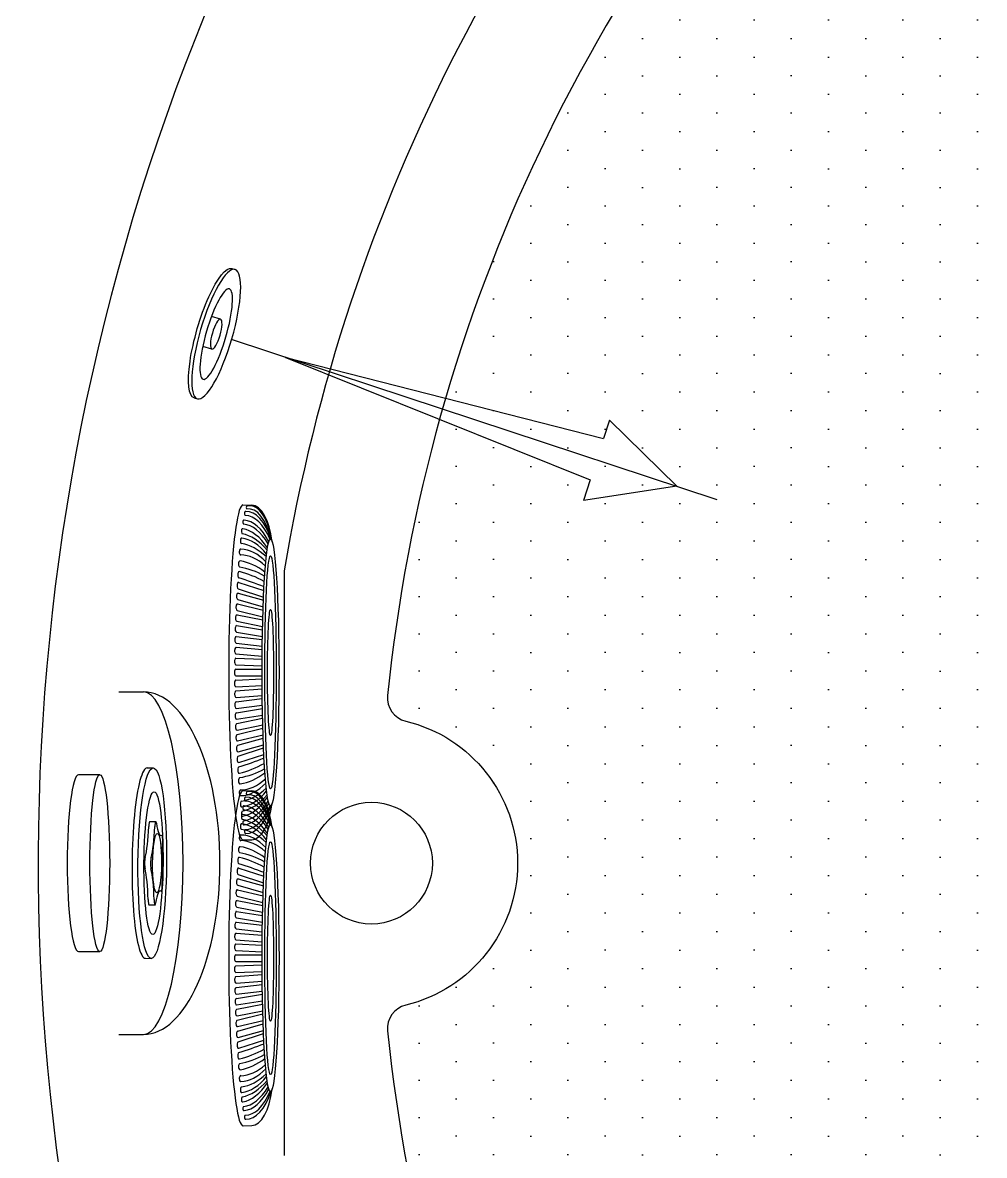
# Model space of a CAD drawing. Header units: millimetres. Extents: x -1237.67 to -1235.86, y 2256.91 to 2258.75.
# Drawn here: x -1237.4225 to -1237.0188, y 2257.7065 to 2258.1822 of the extents above; entities that cross this region are included whole.
import ezdxf

# ---------------------------------------------------------------- set-up
doc = ezdxf.new("R2010")
doc.units = ezdxf.units.MM
doc.linetypes.add('CENTER2', pattern=[1.125, 0.75, -0.125, 0.125, -0.125])
for name, color, linetype in [('CONTOR05', 7, 'Continuous'), ('jacuzzi', 1, 'Continuous'), ('LCOTA02', 1, 'Continuous')]:
    doc.layers.add(name, color=color, linetype=linetype)

# ---------------------------------------------------------------- blocks, each defined once
blk = doc.blocks.new('A$C1BA52001')
at = {"layer": 'LCOTA02'}
for p, q in [((0, 2.275), (0, 0.788)), ((7.427, 0.788), (7.427, 2.275))]:
    blk.add_line(p, q, dxfattribs=at)
blk.add_ellipse((3.714, 2.275), major_axis=(-3.714, 0), ratio=0.186255, dxfattribs=at)
blk.add_ellipse((3.714, 0.788), major_axis=(3.714, 0), ratio=0.213184, start_param=3.141593, end_param=6.283185, dxfattribs=at)
blk = doc.blocks.new('A$C64DC4944')
at = {"layer": 'LCOTA02'}
for p, q in [((0.996, 10.05), (1.609, 10.045)), ((0.996, 10.05), (1.609, 10.045)), ((0.668, 7.535), (2.434, 7.287)), ((0.696, 7.726), (2.456, 7.486)), ((0.627, 7.21), (2.407, 6.992)), ((0.652, 7.403), (2.425, 7.192)), ((0.592, 6.885), (2.385, 6.696)), ((0.613, 7.079), (2.399, 6.897)), ((0.562, 6.559), (2.367, 6.401)), ((0.58, 6.754), (2.378, 6.601)), ((0.538, 6.233), (2.352, 6.106)), ((0.552, 6.429), (2.362, 6.306)), ((0.515, 5.778), (2.339, 5.716)), ((0.52, 5.906), (2.342, 5.811)), ((0.531, 6.104), (2.349, 6.011)), ((0.504, 5.452), (2.333, 5.42)), ((0.508, 5.579), (2.335, 5.515)), ((0.5, 5.125), (2.331, 5.125)), ((0.501, 5.252), (2.331, 5.22)), ((0.5, 4.925), (2.331, 4.925)), ((0.501, 4.798), (2.331, 4.83)), ((0.504, 4.598), (2.333, 4.63)), ((0.508, 4.471), (2.335, 4.535)), ((0.515, 4.272), (2.339, 4.334)), ((0.52, 4.144), (2.342, 4.239)), ((0.531, 3.946), (2.349, 4.039)), ((0.538, 3.817), (2.352, 3.944)), ((0.552, 3.621), (2.362, 3.744)), ((0.562, 3.491), (2.367, 3.649)), ((0.58, 3.296), (2.378, 3.449)), ((0.592, 3.165), (2.385, 3.354)), ((0.613, 2.971), (2.399, 3.153)), ((0.627, 2.84), (2.407, 3.058)), ((0.652, 2.647), (2.425, 2.858)), ((0.668, 2.515), (2.434, 2.763)), ((0.696, 2.324), (2.456, 2.564)), ((0.996, 0), (1.609, 0.005))]:
    blk.add_line(p, q, dxfattribs=at)
for centre, radius, start, end in [((1.167, 9.795), 0.0615, 68.3204, 262.6804), ((1.272, 9.971), 0.0437, 95.1947, 269.2796), ((1.481, 8.375), 1.653, 23.122, 97.4137), ((1.396, 8.121), 1.811, 29.4273, 93.9522), ((1.596, 8.545), 1.5, 15.4909, 89.5), ((1.051, 9.537), 0.0615, 68.3204, 262.6804), ((0.989, 6.713), 2.882, 50.6805, 88.3252), ((1.169, 7.301), 2.433, 44.3309, 90.2321), ((1.252, 7.67), 2.184, 37.8314, 91.6456), ((0.959, 9.26), 0.0777, 73.1915, 257.3605), ((0.564, 4.484), 4.715, 63.2328, 85.4084), ((0.725, 5.638), 3.705, 57.5492, 86.0418), ((0.868, 6.16), 3.321, 55.1075, 86.9796), ((0.899, 8.973), 0.0853, 77.1949, 270.3983), ((0.504, 3.095), 5.807, 68.528, 86.0922), ((0.669, 4.798), 4.266, 62.3198, 86.6528), ((0.827, 8.636), 0.0886, 70.0987, 280.7386), ((0.814, 3.814), 4.736, 68.2863, 89.644), ((0.814, 4.323), 4.397, 66.1373, 89.444), ((0.779, 8.276), 0.0957, 76.4345, 262.6285), ((-0.023, -2.858), 11.068, 76.75, 85.9055), ((0.268, 0.943), 7.446, 72.2851, 85.8848), ((0.726, 7.954), 0.0962, 77.9164, 263.337), ((-5.352, -37.786), 46.046, 80.2208, 82.4284), ((-0.808, -6.43), 14.561, 76.9086, 83.8716), ((0.678, 7.631), 0.0966, 79.3777, 264.0441), ((0.636, 7.307), 0.0971, 80.818, 264.7502), ((0.6, 6.982), 0.0976, 82.2368, 265.4561), ((0.569, 6.657), 0.098, 83.6339, 266.1623), ((0.544, 6.331), 0.0985, 85.009, 266.8693), ((0.511, 5.679), 0.0995, 87.6922, 268.2877), ((0.524, 6.005), 0.099, 86.3618, 267.5776), ((0.503, 5.352), 0.1, 89, 269), ((0.5, 5.025), 0.1, 90, 270), ((0.503, 4.698), 0.1, 91, 271), ((0.511, 4.371), 0.0995, 91.7123, 272.3078), ((0.524, 4.045), 0.099, 92.4224, 273.6382), ((0.544, 3.719), 0.0985, 93.1307, 274.991), ((0.569, 3.393), 0.098, 93.8377, 276.3661), ((0.6, 3.068), 0.0976, 94.5439, 277.7632), ((0.636, 2.743), 0.0971, 95.2498, 279.182), ((0.678, 2.419), 0.0966, 95.9559, 280.6223), ((-5.352, 47.836), 46.046, 277.5716, 279.7791), ((0.726, 2.096), 0.0962, 96.663, 282.0836), ((-0.808, 16.48), 14.561, 276.1284, 283.0908), ((-0.023, 12.908), 11.068, 274.0945, 283.2492), ((0.779, 1.774), 0.0957, 97.3715, 283.5655), ((0.268, 9.107), 7.446, 274.1152, 287.7136), ((0.814, 6.236), 4.736, 270.356, 291.7114), ((0.814, 5.727), 4.397, 270.556, 293.8599), ((0.827, 1.414), 0.0886, 79.2614, 289.9013), ((0.504, 6.955), 5.807, 273.9078, 291.4695), ((0.669, 5.252), 4.266, 273.3472, 297.6765), ((0.899, 1.077), 0.0853, 89.6017, 282.8051), ((0.564, 5.566), 4.715, 274.5916, 296.7633), ((0.725, 4.412), 3.705, 273.9582, 302.4452), ((0.868, 3.89), 3.321, 273.0204, 304.8844), ((0.989, 3.337), 2.882, 271.6748, 309.1263), ((1.169, 2.749), 2.433, 269.7679, 315.0739), ((1.252, 2.381), 2.184, 268.3544, 322.1082), ((1.596, 1.505), 1.5, 270.5, 344.4472), ((0.959, 0.79), 0.0777, 102.6395, 286.8085), ((1.051, 0.513), 0.0615, 97.3196, 291.6796), ((1.167, 0.255), 0.0615, 97.3196, 291.6796)]:
    blk.add_arc(centre, radius, start, end, dxfattribs=at)
blk.add_ellipse((0.996, 5.025), major_axis=(0, 5.025), ratio=0.198307, start_param=6.281174, end_param=9.428239, dxfattribs=at)
for major_axis, ratio in [((0, 4), 0.1484), ((0, 3.493), 0.114375), ((0, 1.89), 0.112344)]:
    blk.add_ellipse((2.924, 5.025), major_axis=major_axis, ratio=ratio, dxfattribs=at)
blk = doc.blocks.new('A$C77DC7429')
at = {"layer": 'CONTOR05', "xscale": 0.6000000000000001, "rotation": 270}
blk.add_blockref('A$C64DC4944', (0, 2.11), dxfattribs=at)
blk = doc.blocks.new('A$C1E5B20B9')
at = {"layer": 'LCOTA02'}
for p, q in [((12, 80), (17, 80)), ((14.56, 57.49), (19.56, 57.49)), ((14.56, 22.51), (20.02, 22.51)), ((12, 0), (17, 0))]:
    blk.add_line(p, q, dxfattribs=at)
for centre, major_axis, start_param, end_param in [((12, 40), (0, 40), 0, 3.141593), ((14.56, 54.81), (0, 2.68), 6.283185, 7.661464), ((19.56, 54.81), (0, 2.68), 5.533225, 7.661464), ((8.17, 58.96), (0, 19), 3.648269, 4.519872), ((13.17, 58.96), (0, 19), 3.648269, 4.519872), ((23.99, 70.67), (0, 19), 2.391632, 3.263235), ((24.78, 49.15), (0, 2.68), 4.276588, 6.404827), ((30.68, 40), (0, 19), 1.134995, 2.006598), ((11.33, 40), (0, 2.68), 0.506677, 2.634916), ((16.33, 40), (0, 2.68), 0.506677, 2.634916), ((8.17, 21.04), (0, 19), 4.904906, 5.776509), ((13.17, 21.04), (0, 19), 4.904906, 5.776509), ((23.99, 9.33), (0, 19), 6.161543, 7.033146), ((24.78, 30.85), (0, 2.68), 3.019951, 5.14819), ((14.56, 25.19), (0, 2.68), 1.763314, 3.141593), ((19.56, 25.19), (0, 2.68), 1.763314, 3.891553)]:
    blk.add_ellipse(centre, major_axis=major_axis, ratio=0.3, start_param=start_param, end_param=end_param, dxfattribs=at)
for centre, major_axis, ratio in [((17, 40), (0, 40), 0.3), ((18, 40), (0, 30), 0.266667), ((21, 40), (0, 12.5), 0.3)]:
    blk.add_ellipse(centre, major_axis=major_axis, ratio=ratio, dxfattribs=at)
blk = doc.blocks.new('A$C00053991')
at = {"layer": 'CONTOR05', "xscale": 0.5, "zscale": 0.5}
blk.add_blockref('A$C1E5B20B9', (0, 0), dxfattribs=at)
blk = doc.blocks.new('A$C691B2982')
at = {"layer": 'CONTOR05', "xscale": 0.1, "yscale": 0.1, "zscale": 0.1}
blk.add_blockref('A$C00053991', (0, 0), dxfattribs=at)
blk = doc.blocks.new('A$C37FA7AEC')
at = {"layer": 'LCOTA02'}
for p, q in [((1.014, 4.714), (1.226, 4.714)), ((1.226, 2.901), (0.633, 2.901)), ((1.226, 1.813), (0.633, 1.813)), ((1.014, 0), (1.226, 0))]:
    blk.add_line(p, q, dxfattribs=at)
for centre, major_axis, ratio, start_param, end_param in [((1.014, 2.357), (0, 2.357), 0.431953, 6.283185, 9.424778), ((1.226, 2.357), (0, -0.544), 0.461888, -3.141592653589793, 3.141592653589793)]:
    blk.add_ellipse(centre, major_axis=major_axis, ratio=ratio, start_param=start_param, end_param=end_param, dxfattribs=at)
for major_axis, ratio in [((0, 2.357), 0.431953), ((0, 1.646), 0.381644)]:
    blk.add_ellipse((1.226, 2.357), major_axis=major_axis, ratio=ratio, dxfattribs=at)
blk = doc.blocks.new('A$C6134645C')
at = {"layer": 'CONTOR05', "rotation": 179.9999999999999}
blk.add_blockref('A$C37FA7AEC', (2.243, 4.714), dxfattribs=at)
blk = doc.blocks.new('A$C1A68226B')
at = {"layer": 'CONTOR05', "xscale": 0.7, "zscale": 0.7}
blk.add_blockref('A$C6134645C', (0, 0), dxfattribs=at)
blk = doc.blocks.new('A$C5F1265DE')
at = {"layer": 'CONTOR05', "xscale": 0.96, "yscale": 1.2, "zscale": 0.96, "rotation": 180}
blk.add_blockref('A$C1A68226B', (1.507, 5.657), dxfattribs=at)
blk = doc.blocks.new('A$C75192205')
at = {"layer": 'CONTOR05', "xscale": -1}
blk.add_blockref('A$C5F1265DE', (1.507, 0), dxfattribs=at)

msp = doc.modelspace()

# ---------------------------------------------------------------- hatches: boundary and pattern name
at = {"layer": 'jacuzzi'}
h = msp.add_hatch(dxfattribs=at)
h.set_pattern_fill('DOTS', color=256, scale=0.25, angle=90, style=0)
h.set_pattern_definition([(90, (-1237.25609, 2255.03488), (-0.015625, 0.0078125), [0, -0.015625])])
edge = h.paths.add_edge_path()
edge.add_arc((-1236.5765, 2257.82917), 0.69637, 134.90621, 174.19942)
edge.add_arc((-1237.25936, 2257.89854), 0.01, 174.1994, 256.4484)
edge.add_arc((-1237.27608, 2257.82917), 0.06136, -76.4484, 76.4484, ccw=False)
edge.add_arc((-1237.25936, 2257.75981), 0.01, 103.5516, 185.8006)
edge.add_arc((-1236.5765, 2257.82917), 0.69637, 185.80058, 225.09379)
edge.add_arc((-1236.89162, 2257.51302), 0.25, 225.0938, 340.0733)
edge.add_arc((-1237.7637, 2257.82917), 1.17762, 340.07332, 379.92668)
edge.add_arc((-1236.89162, 2258.14532), 0.25, 19.9267, 134.9062)

# ---------------------------------------------------------------- linework, layer by layer
at = {"layer": 'jacuzzi', "linetype": 'CENTER2'}
msp.add_line((-1237.13096, 2257.9818), (-1237.33443, 2258.04891), dxfattribs=at)
at = {"layer": 'jacuzzi'}
for p, q in [((-1237.31246, 2258.04167), (-1237.18428, 2257.9901)), ((-1237.31246, 2258.04167), (-1237.17867, 2258.00749)), ((-1237.17619, 2258.01517), (-1237.17867, 2258.00749)), ((-1237.17619, 2258.01517), (-1237.14792, 2257.98745)), ((-1237.18428, 2257.9901), (-1237.18706, 2257.98147)), ((-1237.14792, 2257.98745), (-1237.18706, 2257.98147)), ((-1237.31272, 2257.95189), (-1237.31272, 2257.70646)), ((-1237.38208, 2257.90109), (-1237.37181, 2257.90109)), ((-1237.38208, 2257.75725), (-1237.37181, 2257.75725))]:
    msp.add_line(p, q, dxfattribs=at)
msp.add_lwpolyline([(-1237.0681, 2258.32239, 0.173149), (-1237.26931, 2257.89955, 0.375124), (-1237.2617, 2257.88882, -0.787607), (-1237.2617, 2257.76953, 0.375124), (-1237.26931, 2257.75879, 0.173149), (-1237.0681, 2257.33596, 0.548503), (-1236.65658, 2257.42782, 0.175667), (-1236.65658, 2258.23053, 0.548503)], format="xyb", close=True, dxfattribs=at)
at = {"layer": 'jacuzzi', "color": 3}
msp.add_circle((-1236.76608, 2257.82917), 0.905, dxfattribs=at)
at = {"layer": 'jacuzzi'}
for centre, radius in [((-1236.76608, 2257.82917), 0.88894), ((-1237.27608, 2257.82917), 0.02557)]:
    msp.add_circle(centre, radius, dxfattribs=at)
for centre, radius, start, end in [((-1236.76608, 2257.82917), 0.81894, 239.09785, 120.90215), ((-1236.4766, 2257.82917), 0.93939, 135.47813, 225.40686), ((-1236.5765, 2257.82917), 0.74637, 134.90621, 170.537)]:
    msp.add_arc(centre, radius, start, end, dxfattribs=at)
for centre, major_axis, ratio, start_param, end_param in [((-1236.76608, 2257.82917), (0, -0.88894), 0.83126, 4.053366, 5.371412), ((-1237.37181, 2257.82917), (0, 0.07192), 0.446718, 3.141593, 6.283185), ((-1237.37181, 2257.82917), (0, 0.07192), 0.231067, 3.141593, 6.283185)]:
    msp.add_ellipse(centre, major_axis=major_axis, ratio=ratio, start_param=start_param, end_param=end_param, dxfattribs=at)

# ---------------------------------------------------------------- block references
at = {"layer": 'jacuzzi', "zscale": 0.009999999999999582}
for name, p, xscale, yscale, rotation in [('A$C75192205', (-1237.3268, 2258.0766), 0.009999999999967387, 0.01000000000010459, 163.8008128838545), ('A$C77DC7429', (-1237.30646, 2257.83892), 0.01000000000010459, 0.01400000000001, 90), ('A$C1BA52001', (-1237.40378, 2257.86631), 0.01000000000010459, 0.006000000000085493, 270), ('A$C691B2982', (-1237.37698, 2257.78928), 0.009999999999941545, 0.01000000000010459, 359.4458185599873), ('A$C77DC7429', (-1237.30646, 2257.71892), 0.01000000000010459, 0.01400000000001, 90)]:
    msp.add_blockref(name, p, dxfattribs=dict(at, xscale=xscale, yscale=yscale, rotation=rotation))

doc.saveas('drawing.dxf')
